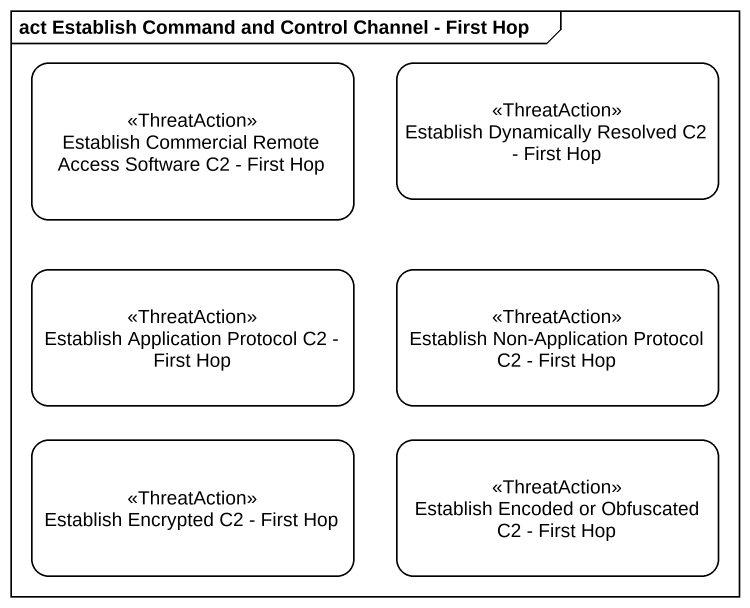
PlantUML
@startuml
mainframe act Establish Command and Control Channel - First Hop
hide empty description
state "Establish Commercial Remote Access Software C2 - First Hop" as Establish_Commercial_Remote <<ThreatAction>>
state "Establish Dynamically Resolved C2 - First Hop" as Establish_Dynamically <<ThreatAction>>
state "Establish Application Protocol C2 - First Hop" as Establish_Application <<ThreatAction>>
state "Establish Non-Application Protocol C2 - First Hop" as Establish_Non_Application <<ThreatAction>>
state "Establish Encrypted C2 - First Hop" as Establish_Encrypted_C2 <<ThreatAction>>
state "Establish Encoded or Obfuscated C2 - First Hop" as Establish_Encoded_or <<ThreatAction>>
@enduml
